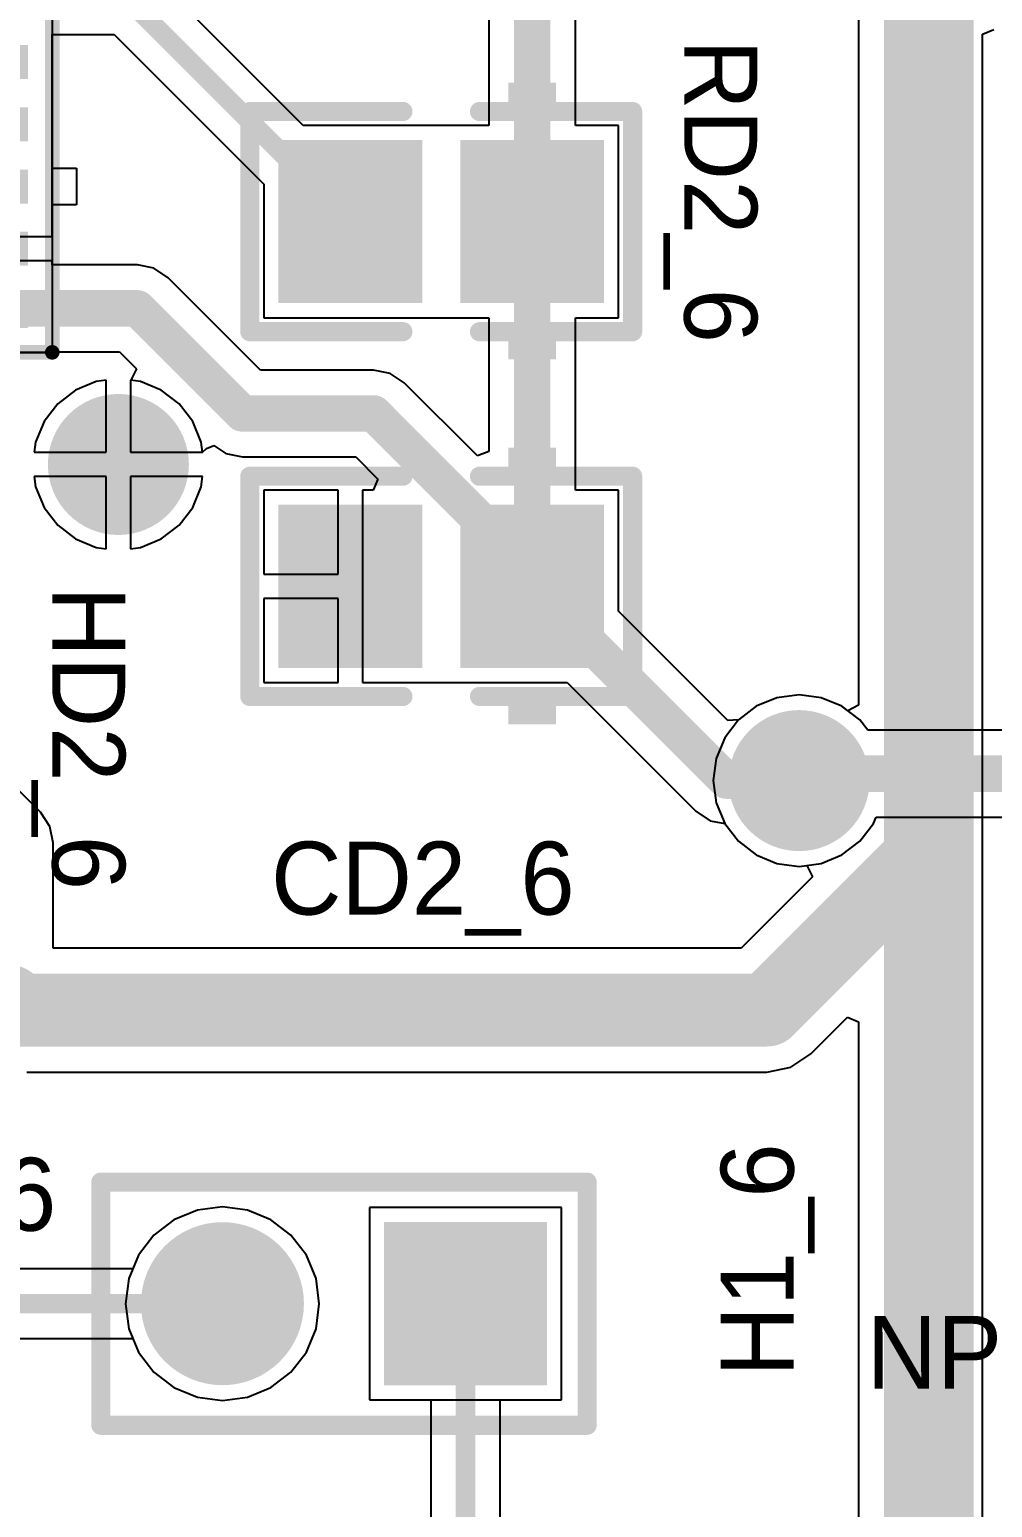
# Model space of a CAD drawing. Header units: millimetres. Extents: x 0.67 to 7.75, y 0.64 to 6.06.
# Drawn here: x 1.643 to 2.04, y 3.321 to 3.929 of the extents above; entities that cross this region are included whole.
import ezdxf

# ---------------------------------------------------------------- set-up
doc = ezdxf.new("R2010")
doc.units = ezdxf.units.MM
doc.header["$MEASUREMENT"] = 0
for name, color, linetype in [('BottomLayer', 5, 'Continuous'), ('BottomSolder', 6, 'Continuous'), ('Mechanical13', 56, 'Continuous'), ('Mechanical15', 56, 'Continuous'), ('MultiLayer', 9, 'Continuous'), ('PadHoleLayer', 156, 'Continuous'), ('TopLayer', 1, 'Continuous'), ('TopOverlay', 2, 'Continuous'), ('TopPaste', 8, 'Continuous'), ('TopSolder', 216, 'Continuous'), ('ViaHoleLayer', 16, 'Continuous')]:
    doc.layers.add(name, color=color, linetype=linetype)

# ---------------------------------------------------------------- blocks, each defined once
blk = doc.blocks.new('RU_14_162')
at = {"layer": 'Mechanical13'}
for p, q in [((-0.086, 0.07249), (-0.06601, 0.0525)), ((-0.086, 0.0525), (-0.06601, 0.07249)), ((-0.076, 0.0525), (-0.076, 0.07249)), ((-0.086, 0.0625), (-0.06601, 0.0625))]:
    blk.add_line(p, q, dxfattribs=at)
at = {"layer": 'Mechanical13', "const_width": 0.001}
for points in [[(-0.0885, -0.1005), (-0.0885, 0.1005)], [(-0.0885, 0.1005), (0.0885, 0.1005)], [(0.0885, -0.1005), (0.0885, 0.1005)], [(-0.126, 0.07077), (-0.126, 0.08277)], [(-0.126, 0.08277), (-0.0885, 0.08277)], [(-0.0885, 0.07077), (-0.0885, 0.08277)], [(0.0885, 0.08277), (0.126, 0.08277)], [(0.0885, 0.07077), (0.0885, 0.08277)], [(0.126, 0.07077), (0.126, 0.08277)], [(-0.126, 0.07077), (-0.0885, 0.07077)], [(0.0885, 0.07077), (0.126, 0.07077)], [(-0.126, 0.04518), (-0.126, 0.05718)], [(-0.126, 0.05718), (-0.0885, 0.05718)], [(-0.0885, 0.04518), (-0.0885, 0.05718)], [(0.0885, 0.05718), (0.126, 0.05718)], [(0.0885, 0.04518), (0.0885, 0.05718)], [(0.126, 0.04518), (0.126, 0.05718)], [(-0.126, 0.04518), (-0.0885, 0.04518)], [(0.0885, 0.04518), (0.126, 0.04518)], [(-0.126, 0.01959), (-0.126, 0.03159)], [(-0.126, 0.03159), (-0.0885, 0.03159)], [(-0.0885, 0.01959), (-0.0885, 0.03159)], [(0.0885, 0.03159), (0.126, 0.03159)], [(0.0885, 0.01959), (0.0885, 0.03159)], [(0.126, 0.01959), (0.126, 0.03159)], [(-0.126, 0.01959), (-0.0885, 0.01959)], [(0.0885, 0.01959), (0.126, 0.01959)], [(-0.126, -0.006), (-0.126, 0.006)], [(-0.126, 0.006), (-0.0885, 0.006)], [(-0.0885, -0.006), (-0.0885, 0.006)], [(0.0885, 0.006), (0.126, 0.006)], [(0.0885, -0.006), (0.0885, 0.006)], [(0.126, -0.006), (0.126, 0.006)], [(-0.126, -0.006), (-0.0885, -0.006)], [(0.0885, -0.006), (0.126, -0.006)], [(-0.126, -0.03159), (-0.126, -0.01959)], [(-0.126, -0.01959), (-0.0885, -0.01959)], [(-0.0885, -0.03159), (-0.0885, -0.01959)], [(0.0885, -0.01959), (0.126, -0.01959)], [(0.0885, -0.03159), (0.0885, -0.01959)], [(0.126, -0.03159), (0.126, -0.01959)], [(-0.126, -0.03159), (-0.0885, -0.03159)], [(0.0885, -0.03159), (0.126, -0.03159)], [(-0.126, -0.05718), (-0.126, -0.04518)], [(-0.126, -0.04518), (-0.0885, -0.04518)], [(-0.0885, -0.05718), (-0.0885, -0.04518)], [(0.0885, -0.04518), (0.126, -0.04518)], [(0.0885, -0.05718), (0.0885, -0.04518)], [(0.126, -0.05718), (0.126, -0.04518)], [(-0.126, -0.05718), (-0.0885, -0.05718)], [(0.0885, -0.05718), (0.126, -0.05718)], [(-0.126, -0.08277), (-0.126, -0.07077)], [(-0.126, -0.07077), (-0.0885, -0.07077)], [(-0.0885, -0.08277), (-0.0885, -0.07077)], [(0.0885, -0.07077), (0.126, -0.07077)], [(0.0885, -0.08277), (0.0885, -0.07077)], [(0.126, -0.08277), (0.126, -0.07077)], [(-0.126, -0.08277), (-0.0885, -0.08277)], [(0.0885, -0.08277), (0.126, -0.08277)], [(-0.0885, -0.1005), (0.0885, -0.1005)]]:
    blk.add_lwpolyline(points, dxfattribs=at)
at = {"layer": 'Mechanical13', "const_width": 0.0005}
for points in [[(-0.08875, 0.1005, 1), (-0.08825, 0.1005, 1)], [(-0.08875, 0.1005, 1), (-0.08825, 0.1005, 1)], [(0.08825, 0.1005, 1), (0.08875, 0.1005, 1)], [(0.08825, 0.1005, 1), (0.08875, 0.1005, 1)], [(-0.12625, 0.08277, 1), (-0.12575, 0.08277, 1)], [(-0.12625, 0.08277, 1), (-0.12575, 0.08277, 1)], [(-0.08875, 0.08277, 1), (-0.08825, 0.08277, 1)], [(-0.08875, 0.08277, 1), (-0.08825, 0.08277, 1)], [(0.08825, 0.08277, 1), (0.08875, 0.08277, 1)], [(0.08825, 0.08277, 1), (0.08875, 0.08277, 1)], [(0.12575, 0.08277, 1), (0.12625, 0.08277, 1)], [(0.12575, 0.08277, 1), (0.12625, 0.08277, 1)], [(-0.12625, 0.07077, 1), (-0.12575, 0.07077, 1)], [(-0.12625, 0.07077, 1), (-0.12575, 0.07077, 1)], [(-0.08875, 0.07077, 1), (-0.08825, 0.07077, 1)], [(-0.08875, 0.07077, 1), (-0.08825, 0.07077, 1)], [(0.08825, 0.07077, 1), (0.08875, 0.07077, 1)], [(0.08825, 0.07077, 1), (0.08875, 0.07077, 1)], [(0.12575, 0.07077, 1), (0.12625, 0.07077, 1)], [(0.12575, 0.07077, 1), (0.12625, 0.07077, 1)], [(-0.12625, 0.05718, 1), (-0.12575, 0.05718, 1)], [(-0.12625, 0.05718, 1), (-0.12575, 0.05718, 1)], [(-0.08875, 0.05718, 1), (-0.08825, 0.05718, 1)], [(-0.08875, 0.05718, 1), (-0.08825, 0.05718, 1)], [(0.08825, 0.05718, 1), (0.08875, 0.05718, 1)], [(0.08825, 0.05718, 1), (0.08875, 0.05718, 1)], [(0.12575, 0.05718, 1), (0.12625, 0.05718, 1)], [(0.12575, 0.05718, 1), (0.12625, 0.05718, 1)], [(-0.12625, 0.04518, 1), (-0.12575, 0.04518, 1)], [(-0.12625, 0.04518, 1), (-0.12575, 0.04518, 1)], [(-0.08875, 0.04518, 1), (-0.08825, 0.04518, 1)], [(-0.08875, 0.04518, 1), (-0.08825, 0.04518, 1)], [(0.08825, 0.04518, 1), (0.08875, 0.04518, 1)], [(0.08825, 0.04518, 1), (0.08875, 0.04518, 1)], [(0.12575, 0.04518, 1), (0.12625, 0.04518, 1)], [(0.12575, 0.04518, 1), (0.12625, 0.04518, 1)], [(-0.12625, 0.03159, 1), (-0.12575, 0.03159, 1)], [(-0.12625, 0.03159, 1), (-0.12575, 0.03159, 1)], [(-0.08875, 0.03159, 1), (-0.08825, 0.03159, 1)], [(-0.08875, 0.03159, 1), (-0.08825, 0.03159, 1)], [(0.08825, 0.03159, 1), (0.08875, 0.03159, 1)], [(0.08825, 0.03159, 1), (0.08875, 0.03159, 1)], [(0.12575, 0.03159, 1), (0.12625, 0.03159, 1)], [(0.12575, 0.03159, 1), (0.12625, 0.03159, 1)], [(-0.12625, 0.01959, 1), (-0.12575, 0.01959, 1)], [(-0.12625, 0.01959, 1), (-0.12575, 0.01959, 1)], [(-0.08875, 0.01959, 1), (-0.08825, 0.01959, 1)], [(-0.08875, 0.01959, 1), (-0.08825, 0.01959, 1)], [(0.08825, 0.01959, 1), (0.08875, 0.01959, 1)], [(0.08825, 0.01959, 1), (0.08875, 0.01959, 1)], [(0.12575, 0.01959, 1), (0.12625, 0.01959, 1)], [(0.12575, 0.01959, 1), (0.12625, 0.01959, 1)], [(-0.12625, 0.006, 1), (-0.12575, 0.006, 1)], [(-0.12625, 0.006, 1), (-0.12575, 0.006, 1)], [(-0.08875, 0.006, 1), (-0.08825, 0.006, 1)], [(-0.08875, 0.006, 1), (-0.08825, 0.006, 1)], [(0.08825, 0.006, 1), (0.08875, 0.006, 1)], [(0.08825, 0.006, 1), (0.08875, 0.006, 1)], [(0.12575, 0.006, 1), (0.12625, 0.006, 1)], [(0.12575, 0.006, 1), (0.12625, 0.006, 1)], [(-0.12625, -0.006, 1), (-0.12575, -0.006, 1)], [(-0.12625, -0.006, 1), (-0.12575, -0.006, 1)], [(-0.08875, -0.006, 1), (-0.08825, -0.006, 1)], [(-0.08875, -0.006, 1), (-0.08825, -0.006, 1)], [(0.08825, -0.006, 1), (0.08875, -0.006, 1)], [(0.08825, -0.006, 1), (0.08875, -0.006, 1)], [(0.12575, -0.006, 1), (0.12625, -0.006, 1)], [(0.12575, -0.006, 1), (0.12625, -0.006, 1)], [(-0.12625, -0.01959, 1), (-0.12575, -0.01959, 1)], [(-0.12625, -0.01959, 1), (-0.12575, -0.01959, 1)], [(-0.08875, -0.01959, 1), (-0.08825, -0.01959, 1)], [(-0.08875, -0.01959, 1), (-0.08825, -0.01959, 1)], [(0.08825, -0.01959, 1), (0.08875, -0.01959, 1)], [(0.08825, -0.01959, 1), (0.08875, -0.01959, 1)], [(0.12575, -0.01959, 1), (0.12625, -0.01959, 1)], [(0.12575, -0.01959, 1), (0.12625, -0.01959, 1)], [(-0.12625, -0.03159, 1), (-0.12575, -0.03159, 1)], [(-0.12625, -0.03159, 1), (-0.12575, -0.03159, 1)], [(-0.08875, -0.03159, 1), (-0.08825, -0.03159, 1)], [(-0.08875, -0.03159, 1), (-0.08825, -0.03159, 1)], [(0.08825, -0.03159, 1), (0.08875, -0.03159, 1)], [(0.08825, -0.03159, 1), (0.08875, -0.03159, 1)], [(0.12575, -0.03159, 1), (0.12625, -0.03159, 1)], [(0.12575, -0.03159, 1), (0.12625, -0.03159, 1)], [(-0.12625, -0.04518, 1), (-0.12575, -0.04518, 1)], [(-0.12625, -0.04518, 1), (-0.12575, -0.04518, 1)], [(-0.08875, -0.04518, 1), (-0.08825, -0.04518, 1)], [(-0.08875, -0.04518, 1), (-0.08825, -0.04518, 1)], [(0.08825, -0.04518, 1), (0.08875, -0.04518, 1)], [(0.08825, -0.04518, 1), (0.08875, -0.04518, 1)], [(0.12575, -0.04518, 1), (0.12625, -0.04518, 1)], [(0.12575, -0.04518, 1), (0.12625, -0.04518, 1)], [(-0.12625, -0.05718, 1), (-0.12575, -0.05718, 1)], [(-0.12625, -0.05718, 1), (-0.12575, -0.05718, 1)], [(-0.08875, -0.05718, 1), (-0.08825, -0.05718, 1)], [(-0.08875, -0.05718, 1), (-0.08825, -0.05718, 1)], [(0.08825, -0.05718, 1), (0.08875, -0.05718, 1)], [(0.08825, -0.05718, 1), (0.08875, -0.05718, 1)], [(0.12575, -0.05718, 1), (0.12625, -0.05718, 1)], [(0.12575, -0.05718, 1), (0.12625, -0.05718, 1)], [(-0.12625, -0.07077, 1), (-0.12575, -0.07077, 1)], [(-0.12625, -0.07077, 1), (-0.12575, -0.07077, 1)], [(-0.08875, -0.07077, 1), (-0.08825, -0.07077, 1)], [(-0.08875, -0.07077, 1), (-0.08825, -0.07077, 1)], [(0.08825, -0.07077, 1), (0.08875, -0.07077, 1)], [(0.08825, -0.07077, 1), (0.08875, -0.07077, 1)], [(0.12575, -0.07077, 1), (0.12625, -0.07077, 1)], [(0.12575, -0.07077, 1), (0.12625, -0.07077, 1)], [(-0.12625, -0.08277, 1), (-0.12575, -0.08277, 1)], [(-0.12625, -0.08277, 1), (-0.12575, -0.08277, 1)], [(-0.08875, -0.08277, 1), (-0.08825, -0.08277, 1)], [(-0.08875, -0.08277, 1), (-0.08825, -0.08277, 1)], [(0.08825, -0.08277, 1), (0.08875, -0.08277, 1)], [(0.08825, -0.08277, 1), (0.08875, -0.08277, 1)], [(0.12575, -0.08277, 1), (0.12625, -0.08277, 1)], [(0.12575, -0.08277, 1), (0.12625, -0.08277, 1)], [(-0.08875, -0.1005, 1), (-0.08825, -0.1005, 1)], [(-0.08875, -0.1005, 1), (-0.08825, -0.1005, 1)], [(0.08825, -0.1005, 1), (0.08875, -0.1005, 1)], [(0.08825, -0.1005, 1), (0.08875, -0.1005, 1)]]:
    blk.add_lwpolyline(points, format="xyb", close=True, dxfattribs=at)
at = {"layer": 'Mechanical13'}
blk.add_lwpolyline([(0.012, 0.1005, -1), (-0.012, 0.1005)], format="xyb", dxfattribs=at)
for points in [[(-0.012, 0.1005, 1), (-0.012, 0.1005, 1)], [(0.012, 0.1005, 1), (0.012, 0.1005, 1)]]:
    blk.add_lwpolyline(points, format="xyb", close=True, dxfattribs=at)
at = {"layer": 'Mechanical15'}
for p, q in [((-0.0985, 0.09377), (-0.0985, 0.1105)), ((-0.0985, 0.1105), (0.0985, 0.1105)), ((0.0985, 0.1105), (0.0985, 0.09377)), ((-0.15, -0.09377), (-0.15, 0.09377)), ((-0.15, 0.09377), (-0.0985, 0.09377)), ((0.0985, 0.09377), (0.15, 0.09377)), ((0.15, 0.09377), (0.15, -0.09377)), ((-0.0985, -0.09377), (-0.15, -0.09377)), ((-0.0985, -0.1105), (-0.0985, -0.09377)), ((0.15, -0.09377), (0.0985, -0.09377)), ((0.0985, -0.09377), (0.0985, -0.1105)), ((0.0985, -0.1105), (-0.0985, -0.1105))]:
    blk.add_line(p, q, dxfattribs=at)
at = {"layer": 'Mechanical15', "const_width": 0.006}
for points in [[(-0.0985, 0.1105), (0.0985, 0.1105)], [(-0.0985, 0.09377), (-0.0985, 0.1105)], [(0.0985, 0.09377), (0.0985, 0.1105)], [(-0.15, 0.09377), (-0.0985, 0.09377)], [(-0.15, -0.09377), (-0.15, 0.09377)], [(0.0985, 0.09377), (0.15, 0.09377)], [(0.15, -0.09377), (0.15, 0.09377)], [(-0.15, -0.09377), (-0.0985, -0.09377)], [(-0.0985, -0.1105), (-0.0985, -0.09377)], [(0.0985, -0.1105), (0.0985, -0.09377)], [(0.0985, -0.09377), (0.15, -0.09377)], [(-0.0985, -0.1105), (0.0985, -0.1105)]]:
    blk.add_lwpolyline(points, dxfattribs=at)
at = {"layer": 'Mechanical15', "const_width": 0.003}
for points in [[(-0.1, 0.1105, 1), (-0.097, 0.1105, 1)], [(-0.1, 0.1105, 1), (-0.097, 0.1105, 1)], [(0.097, 0.1105, 1), (0.1, 0.1105, 1)], [(0.097, 0.1105, 1), (0.1, 0.1105, 1)], [(-0.1515, 0.09377, 1), (-0.1485, 0.09377, 1)], [(-0.1515, 0.09377, 1), (-0.1485, 0.09377, 1)], [(-0.1, 0.09377, 1), (-0.097, 0.09377, 1)], [(-0.1, 0.09377, 1), (-0.097, 0.09377, 1)], [(0.097, 0.09377, 1), (0.1, 0.09377, 1)], [(0.097, 0.09377, 1), (0.1, 0.09377, 1)], [(0.1485, 0.09377, 1), (0.1515, 0.09377, 1)], [(0.1485, 0.09377, 1), (0.1515, 0.09377, 1)], [(-0.1515, -0.09377, 1), (-0.1485, -0.09377, 1)], [(-0.1515, -0.09377, 1), (-0.1485, -0.09377, 1)], [(-0.1, -0.09377, 1), (-0.097, -0.09377, 1)], [(-0.1, -0.09377, 1), (-0.097, -0.09377, 1)], [(0.097, -0.09377, 1), (0.1, -0.09377, 1)], [(0.097, -0.09377, 1), (0.1, -0.09377, 1)], [(0.1485, -0.09377, 1), (0.1515, -0.09377, 1)], [(0.1485, -0.09377, 1), (0.1515, -0.09377, 1)], [(-0.1, -0.1105, 1), (-0.097, -0.1105, 1)], [(-0.1, -0.1105, 1), (-0.097, -0.1105, 1)], [(0.097, -0.1105, 1), (0.1, -0.1105, 1)], [(0.097, -0.1105, 1), (0.1, -0.1105, 1)]]:
    blk.add_lwpolyline(points, format="xyb", close=True, dxfattribs=at)
at = {"layer": 'TopLayer'}
for points in [[(-0.14, 0.06977), (-0.082, 0.06977), (-0.14, 0.08377), (-0.082, 0.08377)], [(0.082, 0.06977), (0.14, 0.06977), (0.082, 0.08377), (0.14, 0.08377)], [(-0.14, 0.04418), (-0.082, 0.04418), (-0.14, 0.05818), (-0.082, 0.05818)], [(0.082, 0.04418), (0.14, 0.04418), (0.082, 0.05818), (0.14, 0.05818)], [(-0.14, 0.01859), (-0.082, 0.01859), (-0.14, 0.03259), (-0.082, 0.03259)], [(0.082, 0.01859), (0.14, 0.01859), (0.082, 0.03259), (0.14, 0.03259)], [(-0.14, -0.007), (-0.082, -0.007), (-0.14, 0.007), (-0.082, 0.007)], [(0.082, -0.007), (0.14, -0.007), (0.082, 0.007), (0.14, 0.007)], [(-0.14, -0.03259), (-0.082, -0.03259), (-0.14, -0.01859), (-0.082, -0.01859)], [(0.082, -0.03259), (0.14, -0.03259), (0.082, -0.01859), (0.14, -0.01859)], [(-0.14, -0.05818), (-0.082, -0.05818), (-0.14, -0.04418), (-0.082, -0.04418)], [(0.082, -0.05818), (0.14, -0.05818), (0.082, -0.04418), (0.14, -0.04418)], [(-0.14, -0.08377), (-0.082, -0.08377), (-0.14, -0.06977), (-0.082, -0.06977)], [(0.082, -0.08377), (0.14, -0.08377), (0.082, -0.06977), (0.14, -0.06977)]]:
    blk.add_solid(points, dxfattribs=at)
at = {"layer": 'TopOverlay'}
for p, q in [((-0.1335, 0.11076), (-0.11351, 0.09077)), ((-0.1335, 0.09077), (-0.11351, 0.11076)), ((-0.1235, 0.09077), (-0.1235, 0.11076)), ((-0.1335, 0.10077), (-0.11351, 0.10077)), ((0.15, -0.03309), (0.15, -0.01809)), ((0.15, -0.01809), (0.16, -0.01809)), ((0.16, -0.01809), (0.16, -0.03309)), ((0.16, -0.03309), (0.15, -0.03309))]:
    blk.add_line(p, q, dxfattribs=at)
at = {"layer": 'TopOverlay', "const_width": 0.006}
for points in [[(-0.0935, 0.09687), (-0.0935, 0.1055)], [(-0.0935, 0.1055), (0.0935, 0.1055)], [(0.0935, 0.09687), (0.0935, 0.1055)], [(-0.0935, -0.1055), (-0.0935, -0.09687)], [(0.0935, -0.1055), (0.0935, -0.09687)], [(-0.0935, -0.1055), (0.0935, -0.1055)]]:
    blk.add_lwpolyline(points, dxfattribs=at)
at = {"layer": 'TopOverlay', "const_width": 0.003}
for points in [[(-0.095, 0.1055, 1), (-0.092, 0.1055, 1)], [(-0.095, 0.1055, 1), (-0.092, 0.1055, 1)], [(0.092, 0.1055, 1), (0.095, 0.1055, 1)], [(0.092, 0.1055, 1), (0.095, 0.1055, 1)], [(-0.095, 0.09687, 1), (-0.092, 0.09687, 1)], [(0.092, 0.09687, 1), (0.095, 0.09687, 1)], [(-0.095, -0.09687, 1), (-0.092, -0.09687, 1)], [(0.092, -0.09687, 1), (0.095, -0.09687, 1)], [(-0.095, -0.1055, 1), (-0.092, -0.1055, 1)], [(-0.095, -0.1055, 1), (-0.092, -0.1055, 1)], [(0.092, -0.1055, 1), (0.095, -0.1055, 1)], [(0.092, -0.1055, 1), (0.095, -0.1055, 1)]]:
    blk.add_lwpolyline(points, format="xyb", close=True, dxfattribs=at)
at = {"layer": 'TopPaste'}
for points in [[(-0.14, 0.06977), (-0.082, 0.06977), (-0.14, 0.08377), (-0.082, 0.08377)], [(0.082, 0.06977), (0.14, 0.06977), (0.082, 0.08377), (0.14, 0.08377)], [(-0.14, 0.04418), (-0.082, 0.04418), (-0.14, 0.05818), (-0.082, 0.05818)], [(0.082, 0.04418), (0.14, 0.04418), (0.082, 0.05818), (0.14, 0.05818)], [(-0.14, 0.01859), (-0.082, 0.01859), (-0.14, 0.03259), (-0.082, 0.03259)], [(0.082, 0.01859), (0.14, 0.01859), (0.082, 0.03259), (0.14, 0.03259)], [(-0.14, -0.007), (-0.082, -0.007), (-0.14, 0.007), (-0.082, 0.007)], [(0.082, -0.007), (0.14, -0.007), (0.082, 0.007), (0.14, 0.007)], [(-0.14, -0.03259), (-0.082, -0.03259), (-0.14, -0.01859), (-0.082, -0.01859)], [(0.082, -0.03259), (0.14, -0.03259), (0.082, -0.01859), (0.14, -0.01859)], [(-0.14, -0.05818), (-0.082, -0.05818), (-0.14, -0.04418), (-0.082, -0.04418)], [(0.082, -0.05818), (0.14, -0.05818), (0.082, -0.04418), (0.14, -0.04418)], [(-0.14, -0.08377), (-0.082, -0.08377), (-0.14, -0.06977), (-0.082, -0.06977)], [(0.082, -0.08377), (0.14, -0.08377), (0.082, -0.06977), (0.14, -0.06977)]]:
    blk.add_solid(points, dxfattribs=at)
at = {"layer": 'TopSolder'}
for points in [[(-0.14, 0.06977), (-0.082, 0.06977), (-0.14, 0.08377), (-0.082, 0.08377)], [(0.082, 0.06977), (0.14, 0.06977), (0.082, 0.08377), (0.14, 0.08377)], [(-0.14, 0.04418), (-0.082, 0.04418), (-0.14, 0.05818), (-0.082, 0.05818)], [(0.082, 0.04418), (0.14, 0.04418), (0.082, 0.05818), (0.14, 0.05818)], [(-0.14, 0.01859), (-0.082, 0.01859), (-0.14, 0.03259), (-0.082, 0.03259)], [(0.082, 0.01859), (0.14, 0.01859), (0.082, 0.03259), (0.14, 0.03259)], [(-0.14, -0.007), (-0.082, -0.007), (-0.14, 0.007), (-0.082, 0.007)], [(0.082, -0.007), (0.14, -0.007), (0.082, 0.007), (0.14, 0.007)], [(-0.14, -0.03259), (-0.082, -0.03259), (-0.14, -0.01859), (-0.082, -0.01859)], [(0.082, -0.03259), (0.14, -0.03259), (0.082, -0.01859), (0.14, -0.01859)], [(-0.14, -0.05818), (-0.082, -0.05818), (-0.14, -0.04418), (-0.082, -0.04418)], [(0.082, -0.05818), (0.14, -0.05818), (0.082, -0.04418), (0.14, -0.04418)], [(-0.14, -0.08377), (-0.082, -0.08377), (-0.14, -0.06977), (-0.082, -0.06977)], [(0.082, -0.08377), (0.14, -0.08377), (0.082, -0.06977), (0.14, -0.06977)]]:
    blk.add_solid(points, dxfattribs=at)
blk = doc.blocks.new('CC2012_0805_163')
at = {"layer": 'TopLayer'}
for points in [[(-0.06299, -0.02953), (-0.01181, -0.02953), (-0.06299, 0.02953), (-0.01181, 0.02953)], [(0.01181, -0.02953), (0.06299, -0.02953), (0.01181, 0.02953), (0.06299, 0.02953)]]:
    blk.add_solid(points, dxfattribs=at)
at = {"layer": 'TopOverlay', "const_width": 0.00787}
for points in [[(-0.07874, 0.04528), (-0.07874, -0.04528)], [(-0.01575, 0.04528), (-0.07874, 0.04528)], [(0.07874, 0.04528), (0.01575, 0.04528)], [(0.07874, 0.04528), (0.07874, -0.04528)], [(-0.01575, -0.04528), (-0.07874, -0.04528)], [(0.07874, -0.04528), (0.01575, -0.04528)]]:
    blk.add_lwpolyline(points, dxfattribs=at)
at = {"layer": 'TopOverlay', "const_width": 0.00394}
for points in [[(-0.08071, 0.04528, 1), (-0.07677, 0.04528, 1)], [(-0.08071, 0.04528, 1), (-0.07677, 0.04528, 1)], [(-0.01772, 0.04528, 1), (-0.01378, 0.04528, 1)], [(0.01378, 0.04528, 1), (0.01772, 0.04528, 1)], [(0.07677, 0.04528, 1), (0.08071, 0.04528, 1)], [(0.07677, 0.04528, 1), (0.08071, 0.04528, 1)], [(-0.08071, -0.04528, 1), (-0.07677, -0.04528, 1)], [(-0.08071, -0.04528, 1), (-0.07677, -0.04528, 1)], [(-0.01772, -0.04528, 1), (-0.01378, -0.04528, 1)], [(0.01378, -0.04528, 1), (0.01772, -0.04528, 1)], [(0.07677, -0.04528, 1), (0.08071, -0.04528, 1)], [(0.07677, -0.04528, 1), (0.08071, -0.04528, 1)]]:
    blk.add_lwpolyline(points, format="xyb", close=True, dxfattribs=at)
at = {"layer": 'TopOverlay'}
for points in [[(-0.04724, 0.04882), (-0.02756, 0.04882), (-0.04724, 0.05669), (-0.02756, 0.05669)], [(-0.04725, -0.05709), (-0.02756, -0.05709), (-0.04725, -0.04921), (-0.02756, -0.04921)]]:
    blk.add_solid(points, dxfattribs=at)
at = {"layer": 'TopPaste'}
for points in [[(-0.06299, -0.02953), (-0.01181, -0.02953), (-0.06299, 0.02953), (-0.01181, 0.02953)], [(0.01181, -0.02953), (0.06299, -0.02953), (0.01181, 0.02953), (0.06299, 0.02953)]]:
    blk.add_solid(points, dxfattribs=at)
at = {"layer": 'TopSolder'}
for points in [[(-0.06699, -0.03353), (-0.00781, -0.03353), (-0.06699, 0.03353), (-0.00781, 0.03353)], [(0.00781, -0.03353), (0.06699, -0.03353), (0.00781, 0.03353), (0.06699, 0.03353)]]:
    blk.add_solid(points, dxfattribs=at)
blk = doc.blocks.new('HDR1X2_177')
at = {"layer": 'BottomLayer', "const_width": 0.02953}
blk.add_lwpolyline([(0.08524, 0, 1), (0.11476, 0, 1)], format="xyb", close=True, dxfattribs=at)
at = {"layer": 'BottomLayer'}
blk.add_solid([(-0.02953, -0.02953), (0.02953, -0.02953), (-0.02953, 0.02953), (0.02953, 0.02953)], dxfattribs=at)
at = {"layer": 'BottomSolder', "const_width": 0.03353}
blk.add_lwpolyline([(0.08324, 0, 1), (0.11676, 0, 1)], format="xyb", close=True, dxfattribs=at)
at = {"layer": 'BottomSolder'}
blk.add_solid([(-0.03353, -0.03353), (0.03353, -0.03353), (-0.03353, 0.03353), (0.03353, 0.03353)], dxfattribs=at)
at = {"layer": 'MultiLayer', "const_width": 0.02953}
blk.add_lwpolyline([(0.08524, 0, 1), (0.11476, 0, 1)], format="xyb", close=True, dxfattribs=at)
at = {"layer": 'MultiLayer'}
blk.add_solid([(-0.02953, -0.02953), (0.02953, -0.02953), (-0.02953, 0.02953), (0.02953, 0.02953)], dxfattribs=at)
at = {"layer": 'PadHoleLayer', "const_width": 0.01772}
for points in [[(-0.00886, 0, 1), (0.00886, 0, 1)], [(0.09114, 0, 1), (0.10886, 0, 1)]]:
    blk.add_lwpolyline(points, format="xyb", close=True, dxfattribs=at)
at = {"layer": 'TopLayer', "const_width": 0.02953}
blk.add_lwpolyline([(0.08524, 0, 1), (0.11476, 0, 1)], format="xyb", close=True, dxfattribs=at)
at = {"layer": 'TopLayer'}
blk.add_solid([(-0.02953, -0.02953), (0.02953, -0.02953), (-0.02953, 0.02953), (0.02953, 0.02953)], dxfattribs=at)
at = {"layer": 'TopOverlay', "const_width": 0.00787}
for points in [[(-0.05, 0.05), (-0.05, -0.05)], [(0.15, 0.05), (-0.05, 0.05)], [(0.15, 0.05), (0.15, -0.05)], [(0.15, -0.05), (-0.05, -0.05)]]:
    blk.add_lwpolyline(points, dxfattribs=at)
at = {"layer": 'TopOverlay', "const_width": 0.00394}
for points in [[(-0.05197, 0.05, 1), (-0.04803, 0.05, 1)], [(-0.05197, 0.05, 1), (-0.04803, 0.05, 1)], [(0.14803, 0.05, 1), (0.15197, 0.05, 1)], [(0.14803, 0.05, 1), (0.15197, 0.05, 1)], [(-0.05197, -0.05, 1), (-0.04803, -0.05, 1)], [(-0.05197, -0.05, 1), (-0.04803, -0.05, 1)], [(0.14803, -0.05, 1), (0.15197, -0.05, 1)], [(0.14803, -0.05, 1), (0.15197, -0.05, 1)]]:
    blk.add_lwpolyline(points, format="xyb", close=True, dxfattribs=at)
at = {"layer": 'TopSolder', "const_width": 0.03353}
blk.add_lwpolyline([(0.08324, 0, 1), (0.11676, 0, 1)], format="xyb", close=True, dxfattribs=at)
at = {"layer": 'TopSolder'}
blk.add_solid([(-0.03353, -0.03353), (0.03353, -0.03353), (-0.03353, 0.03353), (0.03353, 0.03353)], dxfattribs=at)
blk = doc.blocks.new('CC2012_0805_181')
at = {"layer": 'TopLayer'}
for points in [[(-0.06299, -0.02953), (-0.01181, -0.02953), (-0.06299, 0.02953), (-0.01181, 0.02953)], [(0.01181, -0.02953), (0.06299, -0.02953), (0.01181, 0.02953), (0.06299, 0.02953)]]:
    blk.add_solid(points, dxfattribs=at)
at = {"layer": 'TopOverlay', "const_width": 0.00787}
for points in [[(-0.07874, 0.04528), (-0.07874, -0.04528)], [(-0.01575, 0.04528), (-0.07874, 0.04528)], [(0.07874, 0.04528), (0.01575, 0.04528)], [(0.07874, 0.04528), (0.07874, -0.04528)], [(-0.01575, -0.04528), (-0.07874, -0.04528)], [(0.07874, -0.04528), (0.01575, -0.04528)]]:
    blk.add_lwpolyline(points, dxfattribs=at)
at = {"layer": 'TopOverlay', "const_width": 0.00394}
for points in [[(-0.08071, 0.04528, 1), (-0.07677, 0.04528, 1)], [(-0.08071, 0.04528, 1), (-0.07677, 0.04528, 1)], [(-0.01772, 0.04528, 1), (-0.01378, 0.04528, 1)], [(0.01378, 0.04528, 1), (0.01772, 0.04528, 1)], [(0.07677, 0.04528, 1), (0.08071, 0.04528, 1)], [(0.07677, 0.04528, 1), (0.08071, 0.04528, 1)], [(-0.08071, -0.04528, 1), (-0.07677, -0.04528, 1)], [(-0.08071, -0.04528, 1), (-0.07677, -0.04528, 1)], [(-0.01772, -0.04528, 1), (-0.01378, -0.04528, 1)], [(0.01378, -0.04528, 1), (0.01772, -0.04528, 1)], [(0.07677, -0.04528, 1), (0.08071, -0.04528, 1)], [(0.07677, -0.04528, 1), (0.08071, -0.04528, 1)]]:
    blk.add_lwpolyline(points, format="xyb", close=True, dxfattribs=at)
at = {"layer": 'TopOverlay'}
for points in [[(-0.04726, 0.04882), (-0.02757, 0.04882), (-0.04726, 0.05669), (-0.02757, 0.05669)], [(-0.04725, -0.05707), (-0.02756, -0.05707), (-0.04725, -0.0492), (-0.02756, -0.0492)]]:
    blk.add_solid(points, dxfattribs=at)
at = {"layer": 'TopPaste'}
for points in [[(-0.06299, -0.02953), (-0.01181, -0.02953), (-0.06299, 0.02953), (-0.01181, 0.02953)], [(0.01181, -0.02953), (0.06299, -0.02953), (0.01181, 0.02953), (0.06299, 0.02953)]]:
    blk.add_solid(points, dxfattribs=at)
at = {"layer": 'TopSolder'}
for points in [[(-0.06699, -0.03353), (-0.00781, -0.03353), (-0.06699, 0.03353), (-0.00781, 0.03353)], [(0.00781, -0.03353), (0.06699, -0.03353), (0.00781, 0.03353), (0.06699, 0.03353)]]:
    blk.add_solid(points, dxfattribs=at)

msp = doc.modelspace()

# ---------------------------------------------------------------- linework, layer by layer
at = {"layer": 'BottomLayer'}
for p, q in [((1.66235, 3.78057), (1.65504, 3.77496)), ((1.67086, 3.7841), (1.66235, 3.78057)), ((1.675, 3.78464), (1.67086, 3.7841)), ((1.675, 3.755), (1.675, 3.78464)), ((1.68914, 3.7841), (1.685, 3.78464)), ((1.685, 3.78464), (1.685, 3.755)), ((1.69765, 3.78057), (1.68914, 3.7841)), ((1.70496, 3.77496), (1.69765, 3.78057)), ((1.65504, 3.77496), (1.64943, 3.76765)), ((1.71057, 3.76765), (1.70496, 3.77496)), ((1.64943, 3.76765), (1.6459, 3.75914)), ((1.7141, 3.75914), (1.71057, 3.76765)), ((1.6459, 3.75914), (1.64536, 3.755)), ((1.71464, 3.755), (1.7141, 3.75914)), ((1.64536, 3.755), (1.675, 3.755)), ((1.685, 3.755), (1.71464, 3.755)), ((1.675, 3.745), (1.64536, 3.745)), ((1.64536, 3.745), (1.6459, 3.74086)), ((1.675, 3.71536), (1.675, 3.745)), ((1.71464, 3.745), (1.685, 3.745)), ((1.685, 3.745), (1.685, 3.71536)), ((1.7141, 3.74086), (1.71464, 3.745)), ((1.6459, 3.74086), (1.64943, 3.73235)), ((1.71057, 3.73235), (1.7141, 3.74086)), ((1.64943, 3.73235), (1.65504, 3.72504)), ((1.70496, 3.72504), (1.71057, 3.73235)), ((1.65504, 3.72504), (1.66235, 3.71943)), ((1.69765, 3.71943), (1.70496, 3.72504)), ((1.66235, 3.71943), (1.67086, 3.7159)), ((1.67086, 3.7159), (1.675, 3.71536)), ((1.685, 3.71536), (1.68914, 3.7159)), ((1.68914, 3.7159), (1.69765, 3.71943)), ((1.95086, 3.6541), (1.94235, 3.65057)), ((1.96, 3.6553), (1.95086, 3.6541)), ((1.96914, 3.6541), (1.96, 3.6553)), ((1.97765, 3.65057), (1.96914, 3.6541)), ((1.94235, 3.65057), (1.93504, 3.64496)), ((1.98496, 3.64496), (1.97765, 3.65057)), ((1.93504, 3.64496), (1.92943, 3.63765)), ((1.98823, 3.6407), (1.98496, 3.64496)), ((2.36327, 3.6407), (1.98823, 3.6407)), ((1.92943, 3.63765), (1.9259, 3.62914)), ((1.9259, 3.62914), (1.9247, 3.62)), ((1.9247, 3.62), (1.9259, 3.61086)), ((1.9259, 3.61086), (1.92943, 3.60235)), ((1.99057, 3.60235), (1.99168, 3.60502)), ((1.99168, 3.60502), (2.37543, 3.60502)), ((1.92943, 3.60235), (1.93504, 3.59504)), ((1.98496, 3.59504), (1.99057, 3.60235)), ((1.93504, 3.59504), (1.94235, 3.58943)), ((1.97765, 3.58943), (1.98496, 3.59504)), ((1.94235, 3.58943), (1.95086, 3.5859)), ((1.95086, 3.5859), (1.96, 3.5847)), ((1.96, 3.5847), (1.96914, 3.5859)), ((1.96914, 3.5859), (1.97765, 3.58943)), ((1.71248, 3.4434), (1.70286, 3.43941)), ((1.7228, 3.44475), (1.71248, 3.4434)), ((1.73311, 3.4434), (1.7228, 3.44475)), ((1.74273, 3.43941), (1.73311, 3.4434)), ((1.86232, 3.44441), (1.78327, 3.44441)), ((1.78327, 3.44441), (1.78327, 3.36536)), ((1.86232, 3.36536), (1.86232, 3.44441)), ((1.70286, 3.43941), (1.6946, 3.43308)), ((1.75099, 3.43308), (1.74273, 3.43941)), ((1.6946, 3.43308), (1.68827, 3.42482)), ((1.75732, 3.42482), (1.75099, 3.43308)), ((1.68827, 3.42482), (1.68429, 3.4152)), ((1.76131, 3.4152), (1.75732, 3.42482)), ((1.68429, 3.4152), (1.68293, 3.40489)), ((1.76266, 3.40489), (1.76131, 3.4152)), ((1.68293, 3.40489), (1.68429, 3.39457)), ((1.76131, 3.39457), (1.76266, 3.40489)), ((1.68429, 3.39457), (1.68827, 3.38495)), ((1.75732, 3.38495), (1.76131, 3.39457)), ((1.68827, 3.38495), (1.6946, 3.37669)), ((1.75099, 3.37669), (1.75732, 3.38495)), ((1.6946, 3.37669), (1.70286, 3.37036)), ((1.74273, 3.37036), (1.75099, 3.37669)), ((1.70286, 3.37036), (1.71248, 3.36638)), ((1.73311, 3.36638), (1.74273, 3.37036)), ((1.71248, 3.36638), (1.7228, 3.36502)), ((1.7228, 3.36502), (1.73311, 3.36638)), ((1.78327, 3.36536), (1.86232, 3.36536))]:
    msp.add_line(p, q, dxfattribs=at)
for points, const_width in [([(1.6675, 3.75, 1), (1.6925, 3.75, 1)], 0.025), ([(1.9475, 3.62, 1), (1.9725, 3.62, 1)], 0.025), ([(1.95911, 3.62286, 1), (1.96661, 3.62286, 1)], 0.0075), ([(1.95911, 3.62286, 1), (1.96661, 3.62286, 1)], 0.0075), ([(1.95125, 3.62, 1), (1.95875, 3.62, 1)], 0.0075), ([(1.95625, 3.62, 1), (1.96375, 3.62, 1)], 0.0075), ([(1.95625, 3.62, 1), (1.96375, 3.62, 1)], 0.0075)]:
    msp.add_lwpolyline(points, format="xyb", close=True, dxfattribs=dict(at, const_width=const_width))
at = {"layer": 'BottomLayer', "const_width": 0.015}
for points in [[(1.96, 3.62), (1.96286, 3.62286)], [(1.96286, 3.62286), (2.43957, 3.62286)], [(1.955, 3.62), (1.96, 3.62)]]:
    msp.add_lwpolyline(points, dxfattribs=at)
at = {"layer": 'BottomSolder', "const_width": 0.029}
for points in [[(1.6655, 3.75, 1), (1.6945, 3.75, 1)], [(1.9455, 3.62, 1), (1.9745, 3.62, 1)]]:
    msp.add_lwpolyline(points, format="xyb", close=True, dxfattribs=at)
at = {"layer": 'MultiLayer', "const_width": 0.025}
for points in [[(1.6675, 3.75, 1), (1.6925, 3.75, 1)], [(1.9475, 3.62, 1), (1.9725, 3.62, 1)]]:
    msp.add_lwpolyline(points, format="xyb", close=True, dxfattribs=at)
at = {"layer": 'TopLayer'}
for p, q in [((1.98451, 3.97073), (1.98451, 3.65096)), ((1.83235, 3.95452), (1.83235, 3.88941)), ((1.86804, 3.88941), (1.86804, 3.95452)), ((1.75605, 3.88941), (1.69808, 3.94738)), ((1.6528, 3.89848), (1.6528, 3.92679)), ((1.6528, 3.92679), (1.6783, 3.92679)), ((1.6783, 3.92679), (1.7398, 3.86529)), ((2.03549, 3.92693), (2.04011, 3.92884)), ((2.03549, 3.58885), (2.03549, 3.92693)), ((1.6528, 3.87289), (1.6528, 3.89848)), ((1.81098, 3.88941), (1.75605, 3.88941)), ((1.81461, 3.88941), (1.81098, 3.88941)), ((1.81098, 3.88941), (1.81098, 3.88941)), ((1.83235, 3.88941), (1.81461, 3.88941)), ((1.81461, 3.88941), (1.81461, 3.88941)), ((1.88579, 3.88941), (1.86804, 3.88941)), ((1.88579, 3.81036), (1.88579, 3.88941)), ((1.6528, 3.8437), (1.6528, 3.87289)), ((1.7398, 3.86529), (1.7398, 3.81036)), ((1.5748, 3.8437), (1.6528, 3.8437)), ((1.6528, 3.8337), (1.5748, 3.8337)), ((1.6528, 3.83205), (1.6528, 3.8337)), ((1.6878, 3.83205), (1.6528, 3.83205)), ((1.69462, 3.83069), (1.6878, 3.83205)), ((1.70041, 3.82682), (1.69462, 3.83069)), ((1.73839, 3.78884), (1.70041, 3.82682)), ((1.7398, 3.81036), (1.81098, 3.81036)), ((1.81098, 3.81036), (1.81098, 3.81036)), ((1.81098, 3.81036), (1.81461, 3.81036)), ((1.81461, 3.81036), (1.81461, 3.81036)), ((1.81461, 3.81036), (1.83235, 3.81036)), ((1.83235, 3.81036), (1.83235, 3.75541)), ((1.86804, 3.73941), (1.86804, 3.81036)), ((1.86804, 3.81036), (1.88579, 3.81036)), ((1.5748, 3.79611), (1.6528, 3.79611)), ((1.6528, 3.79611), (1.6528, 3.79636)), ((1.6528, 3.79636), (1.6804, 3.79636)), ((1.6804, 3.79636), (1.68739, 3.78937)), ((1.68739, 3.78937), (1.68506, 3.78464)), ((1.785, 3.78884), (1.73839, 3.78884)), ((1.79183, 3.78748), (1.785, 3.78884)), ((1.79762, 3.78362), (1.79183, 3.78748)), ((1.66235, 3.78057), (1.65504, 3.77496)), ((1.67086, 3.7841), (1.66235, 3.78057)), ((1.675, 3.78464), (1.67086, 3.7841)), ((1.675, 3.755), (1.675, 3.78464)), ((1.68506, 3.78464), (1.685, 3.78464)), ((1.685, 3.78464), (1.685, 3.755)), ((1.82773, 3.7535), (1.79762, 3.78362)), ((1.65504, 3.77496), (1.64943, 3.76765)), ((1.64943, 3.76765), (1.6459, 3.75914)), ((1.6459, 3.75914), (1.64536, 3.755)), ((1.71464, 3.75506), (1.7163, 3.75654)), ((1.7163, 3.75654), (1.71932, 3.75775)), ((1.71932, 3.75775), (1.72417, 3.75452)), ((1.64536, 3.755), (1.675, 3.755)), ((1.685, 3.755), (1.71464, 3.755)), ((1.71464, 3.755), (1.71464, 3.75506)), ((1.72417, 3.75452), (1.731, 3.75316)), ((1.731, 3.75316), (1.731, 3.75316)), ((1.731, 3.75316), (1.77761, 3.75316)), ((1.77761, 3.75316), (1.78673, 3.74403)), ((1.83235, 3.75541), (1.82773, 3.7535)), ((1.675, 3.745), (1.64536, 3.745)), ((1.64536, 3.745), (1.6459, 3.74086)), ((1.675, 3.71536), (1.675, 3.745)), ((1.71464, 3.745), (1.685, 3.745)), ((1.685, 3.745), (1.685, 3.71536)), ((1.7141, 3.74086), (1.71464, 3.745)), ((1.78673, 3.74403), (1.78482, 3.73941)), ((1.6459, 3.74086), (1.64943, 3.73235)), ((1.71057, 3.73235), (1.7141, 3.74086)), ((1.77039, 3.73941), (1.7398, 3.73941)), ((1.7398, 3.73941), (1.7398, 3.70489)), ((1.77039, 3.70489), (1.77039, 3.73941)), ((1.78482, 3.73941), (1.78039, 3.73941)), ((1.78039, 3.73941), (1.78039, 3.69989)), ((1.88579, 3.73941), (1.86804, 3.73941)), ((1.88579, 3.68964), (1.88579, 3.73941)), ((1.64943, 3.73235), (1.65504, 3.72504)), ((1.70496, 3.72504), (1.71057, 3.73235)), ((1.65504, 3.72504), (1.66235, 3.71943)), ((1.69765, 3.71943), (1.70496, 3.72504)), ((1.66235, 3.71943), (1.67086, 3.7159)), ((1.67086, 3.7159), (1.675, 3.71536)), ((1.685, 3.71536), (1.68914, 3.7159)), ((1.68914, 3.7159), (1.69765, 3.71943)), ((1.7398, 3.70489), (1.77039, 3.70489)), ((1.78039, 3.69989), (1.78039, 3.66036)), ((1.77039, 3.69489), (1.7398, 3.69489)), ((1.7398, 3.69489), (1.7398, 3.66036)), ((1.77039, 3.66036), (1.77039, 3.69489)), ((1.93075, 3.64468), (1.88579, 3.68964)), ((1.7398, 3.66036), (1.77039, 3.66036)), ((1.78039, 3.66036), (1.81098, 3.66036)), ((1.81098, 3.66036), (1.81098, 3.66036)), ((1.81098, 3.66036), (1.81461, 3.66036)), ((1.81461, 3.66036), (1.81461, 3.66036)), ((1.81461, 3.66036), (1.81598, 3.66036)), ((1.81598, 3.66036), (1.8646, 3.66036)), ((1.8646, 3.66036), (1.91758, 3.60738)), ((1.95086, 3.6541), (1.94235, 3.65057)), ((1.96, 3.6553), (1.95086, 3.6541)), ((1.96914, 3.6541), (1.96, 3.6553)), ((1.97765, 3.65057), (1.96914, 3.6541)), ((1.94235, 3.65057), (1.93504, 3.64496)), ((1.98003, 3.64875), (1.97765, 3.65057)), ((1.98451, 3.65096), (1.98003, 3.64875)), ((1.93504, 3.64496), (1.93075, 3.64468)), ((1.6479, 3.60698), (1.62414, 3.63074)), ((1.65176, 3.60119), (1.6479, 3.60698)), ((1.91758, 3.60738), (1.92337, 3.60352)), ((1.65312, 3.59437), (1.65176, 3.60119)), ((1.92337, 3.60352), (1.92946, 3.6023)), ((1.92946, 3.6023), (1.93504, 3.59504)), ((1.65312, 3.59436), (1.65312, 3.59437)), ((1.65312, 3.55114), (1.65312, 3.59436)), ((1.93504, 3.59504), (1.94235, 3.58943)), ((1.94235, 3.58943), (1.95086, 3.5859)), ((1.95086, 3.5859), (1.96, 3.5847)), ((2.03549, 2.58255), (2.03549, 3.58885)), ((1.96548, 3.58038), (1.93624, 3.55114)), ((1.96, 3.5847), (1.96315, 3.58511)), ((1.96315, 3.58511), (1.96548, 3.58038)), ((1.93624, 3.55114), (1.65312, 3.55114)), ((1.96482, 3.50762), (1.97989, 3.52269)), ((1.97989, 3.52269), (1.98451, 3.52077)), ((1.98451, 3.52077), (1.98451, 2.58337)), ((1.95656, 3.5021), (1.96482, 3.50762)), ((1.9468, 3.50016), (1.95656, 3.5021)), ((1.64234, 3.50016), (1.9468, 3.50016)), ((1.71248, 3.4434), (1.70286, 3.43941)), ((1.7228, 3.44475), (1.71248, 3.4434)), ((1.73311, 3.4434), (1.7228, 3.44475)), ((1.74273, 3.43941), (1.73311, 3.4434)), ((1.86232, 3.44441), (1.78327, 3.44441)), ((1.78327, 3.44441), (1.78327, 3.36536)), ((1.86232, 3.36536), (1.86232, 3.44441)), ((1.70286, 3.43941), (1.6946, 3.43308)), ((1.75099, 3.43308), (1.74273, 3.43941)), ((1.6946, 3.43308), (1.68827, 3.42482)), ((1.75732, 3.42482), (1.75099, 3.43308)), ((1.68827, 3.42482), (1.68592, 3.41916)), ((1.76131, 3.4152), (1.75732, 3.42482)), ((1.68592, 3.41916), (1.60402, 3.41916)), ((1.76266, 3.40489), (1.76131, 3.4152)), ((1.76131, 3.39457), (1.76266, 3.40489)), ((1.75732, 3.38495), (1.76131, 3.39457)), ((1.60664, 3.39061), (1.68592, 3.39061)), ((1.68592, 3.39061), (1.68827, 3.38495)), ((1.68827, 3.38495), (1.6946, 3.37669)), ((1.75099, 3.37669), (1.75732, 3.38495)), ((1.6946, 3.37669), (1.70286, 3.37036)), ((1.74273, 3.37036), (1.75099, 3.37669)), ((1.70286, 3.37036), (1.71248, 3.36638)), ((1.73311, 3.36638), (1.74273, 3.37036)), ((1.71248, 3.36638), (1.7228, 3.36502)), ((1.7228, 3.36502), (1.73311, 3.36638)), ((1.78327, 3.36536), (1.80852, 3.36536)), ((1.80852, 3.36536), (1.80852, 3.0734)), ((1.83707, 3.06748), (1.83707, 3.36536)), ((1.83707, 3.36536), (1.86232, 3.36536))]:
    msp.add_line(p, q, dxfattribs=at)
for points, const_width in [([(2.01, 3.58885), (2.01, 3.995)], 0.03), ([(1.8502, 3.84989), (1.8502, 3.99405)], 0.015), ([(1.68421, 3.94107), (1.77539, 3.84989)], 0.008), ([(1.8502, 3.7), (1.8502, 3.84989)], 0.015), ([(1.54425, 3.8142), (1.6878, 3.8142)], 0.015), ([(1.6878, 3.8142), (1.731, 3.771)], 0.015), ([(1.731, 3.771), (1.785, 3.771)], 0.015), ([(1.785, 3.771), (1.832, 3.724)], 0.015), ([(1.8502, 3.7), (1.9302, 3.62)], 0.015), ([(1.9302, 3.62), (1.96, 3.62)], 0.015), ([(1.9468, 3.52565), (2.01, 3.58885)], 0.03), ([(2.01, 2.58255), (2.01, 3.58885)], 0.03), ([(1.5328, 3.42666), (1.63528, 3.52915)], 0.03), ([(1.63178, 3.52565), (1.9468, 3.52565)], 0.03), ([(1.58429, 3.40489), (1.7228, 3.40489)], 0.008), ([(1.8228, 3.06748), (1.8228, 3.40489)], 0.008)]:
    msp.add_lwpolyline(points, dxfattribs=dict(at, const_width=const_width))
for points, const_width in [([(1.77339, 3.84989, 1), (1.77739, 3.84989, 1)], 0.004), ([(1.84645, 3.84989, 1), (1.85395, 3.84989, 1)], 0.0075), ([(1.84645, 3.84989, 1), (1.85395, 3.84989, 1)], 0.0075), ([(1.68405, 3.8142, 1), (1.69155, 3.8142, 1)], 0.0075), ([(1.68405, 3.8142, 1), (1.69155, 3.8142, 1)], 0.0075), ([(1.6675, 3.75, 1), (1.6925, 3.75, 1)], 0.025), ([(1.72725, 3.771, 1), (1.73475, 3.771, 1)], 0.0075), ([(1.72725, 3.771, 1), (1.73475, 3.771, 1)], 0.0075), ([(1.78125, 3.771, 1), (1.78875, 3.771, 1)], 0.0075), ([(1.78125, 3.771, 1), (1.78875, 3.771, 1)], 0.0075), ([(1.82825, 3.724, 1), (1.83575, 3.724, 1)], 0.0075), ([(1.84645, 3.7, 1), (1.85395, 3.7, 1)], 0.0075), ([(1.84645, 3.7, 1), (1.85395, 3.7, 1)], 0.0075), ([(1.9475, 3.62, 1), (1.9725, 3.62, 1)], 0.025), ([(1.92645, 3.62, 1), (1.93395, 3.62, 1)], 0.0075), ([(1.92645, 3.62, 1), (1.93395, 3.62, 1)], 0.0075), ([(1.95625, 3.62, 1), (1.96375, 3.62, 1)], 0.0075), ([(2.0025, 3.58885, 1), (2.0175, 3.58885, 1)], 0.015), ([(2.0025, 3.58885, 1), (2.0175, 3.58885, 1)], 0.015), ([(2.0025, 3.58885, 1), (2.0175, 3.58885, 1)], 0.015), ([(1.62778, 3.52915, 1), (1.64278, 3.52915, 1)], 0.015), ([(1.62428, 3.52565, 1), (1.63928, 3.52565, 1)], 0.015), ([(1.9393, 3.52565, 1), (1.9543, 3.52565, 1)], 0.015), ([(1.9393, 3.52565, 1), (1.9543, 3.52565, 1)], 0.015), ([(1.7208, 3.40489, 1), (1.7248, 3.40489, 1)], 0.004), ([(1.8208, 3.40489, 1), (1.8248, 3.40489, 1)], 0.004)]:
    msp.add_lwpolyline(points, format="xyb", close=True, dxfattribs=dict(at, const_width=const_width))
at = {"layer": 'TopOverlay', "const_width": 0.008}
msp.add_lwpolyline([(2.0278, 2.71989), (2.0278, 4.12489)], dxfattribs=at)
at = {"layer": 'TopSolder', "const_width": 0.029}
for points in [[(1.6655, 3.75, 1), (1.6945, 3.75, 1)], [(1.9455, 3.62, 1), (1.9745, 3.62, 1)]]:
    msp.add_lwpolyline(points, format="xyb", close=True, dxfattribs=at)
at = {"layer": 'ViaHoleLayer', "const_width": 0.014}
for points in [[(1.673, 3.75, 1), (1.687, 3.75, 1)], [(1.953, 3.62, 1), (1.967, 3.62, 1)]]:
    msp.add_lwpolyline(points, format="xyb", close=True, dxfattribs=at)

# ---------------------------------------------------------------- block references
msp.add_blockref('RU_14_162', (1.5028, 3.88989))
at = {"rotation": 180}
for name, p in [('CC2012_0805_163', (1.8128, 3.84989)), ('CC2012_0805_181', (1.8128, 3.69989)), ('HDR1X2_177', (1.8228, 3.40489))]:
    msp.add_blockref(name, p, dxfattribs=at)

# ---------------------------------------------------------------- texts
at = {"layer": 'TopOverlay'}
for s, rotation, p in [('RD2_6', 270, (1.9128, 3.92489)), ('HD2_6', 270, (1.6528, 3.69989)), ('H1_6', 90, (1.9578, 3.37489))]:
    msp.add_text(s, height=0.03, rotation=rotation, dxfattribs=at).set_placement(p)
for s, p in [('CD2_6', (1.7428, 3.56489)), ('NPN3_6', (1.5028, 3.43489)), ('NPN1_7', (1.9878, 3.36989))]:
    msp.add_text(s, height=0.03, dxfattribs=at).set_placement(p)

doc.saveas('drawing.dxf')
